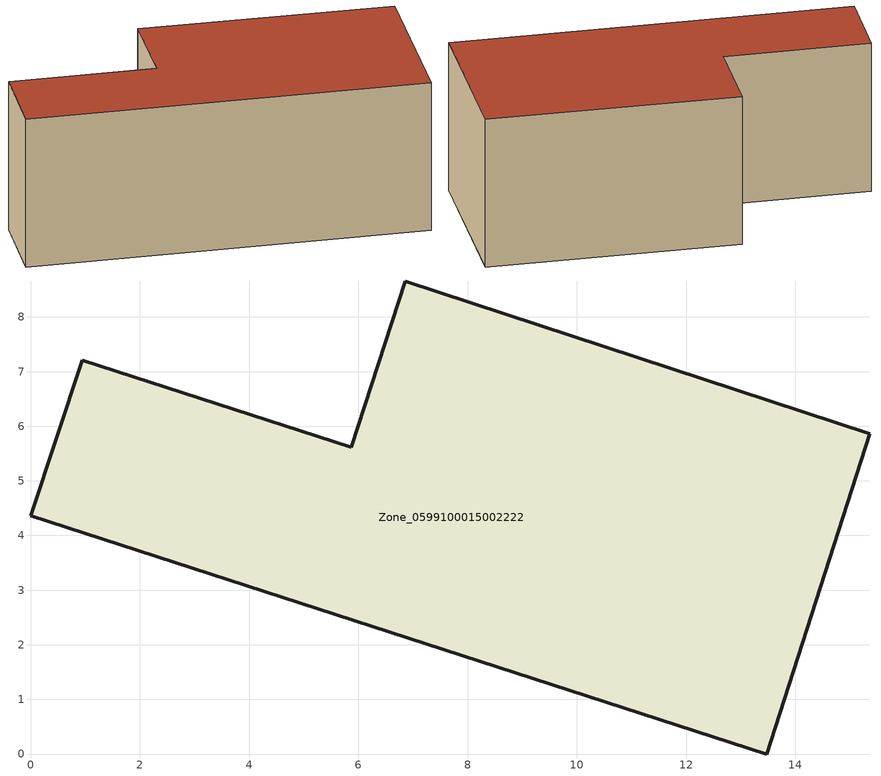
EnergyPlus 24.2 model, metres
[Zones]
Zone_0599100015002222
 floor ground (C_G): 13.48,0 0,4.36 0.95,7.21 5.88,5.62 6.86,8.66 15.37,5.86 z0.78
 wall outside (C_F): 13.48,0 15.37,5.86 6.86,8.66 5.88,5.62 0.95,7.21 0,4.36 13.48,0 z0.78:6.39
 roof outside (C_R): 0,4.36 13.48,0 15.37,5.86 6.86,8.66 5.88,5.62 0.95,7.21 z6.39
[BUILDING]
Pand.0599100015002222: North Axis=0; Terrain=City; Loads Convergence Tolerance Value=0.04; Temperature Convergence Tolerance Value=0.4; Solar Distribution=FullExterior; Maximum Number of Warmup Days=25; Minimum Number of Warmup Days=1
[Site:Location]
Rotterdam.The.Hague.AP_ZH_NLD Design_Conditions: Latitude=51.96; Longitude=4.45; Time Zone=1; Elevation=-4.5
[SITE:GROUNDTEMPERATURE:BUILDINGSURFACE]
18, 18, 18, 18, 18, 18, 18, 18, 18, 18, 18, 18
[MATERIAL] Thermal Absorptance=0.9; Solar Absorptance=0.7; Visible Absorptance=0.7
Name | Roughness | Thickness | Conductivity | Density | Specific Heat
G.TI.1965-1974 | MediumSmooth | 0.15 | 0.882353 | 540 | 1210
F.TI.1965-1974 | Rough | 0.3 | 0.697674 | 1920 | 840
R.TI.1965-1974 | MediumRough | 0.2 | 0.232558 | 1500 | 1000
[CONSTRUCTION]
C_G: G.TI.1965-1974
C_F: F.TI.1965-1974
C_R: R.TI.1965-1974
[ZONE]
Zone_0599100015002222: Type=1; Multiplier=1; Ceiling Height=Autocalculate; Volume=Autocalculate; Floor Area=autocalculate; Part of Total Floor Area=Yes
[ZONEINFILTRATION:DESIGNFLOWRATE]
Infil_Zone_0599100015002222: Zone or ZoneList or Space or SpaceList=Zone_0599100015002222; Schedule=AlwaysOn; Design Flow Rate Calculation Method=Flow/Area; Flow Rate per Floor Area=0.003; Constant Term Coefficient=1; Temperature Term Coefficient=0; Velocity Term Coefficient=0; Velocity Squared Term Coefficient=0
[HVACTEMPLATE:ZONE:IDEALLOADSAIRSYSTEM]
Zone_0599100015002222: Maximum Heating Supply Air Temperature=50; Minimum Cooling Supply Air Temperature=13; Maximum Heating Supply Air Humidity Ratio=0.0156; Minimum Cooling Supply Air Humidity Ratio=0.0077; Heating Limit=NoLimit; Cooling Limit=NoLimit; Dehumidification Control Type=ConstantSensibleHeatRatio; Cooling Sensible Heat Ratio=0.7; Dehumidification Setpoint=60; Humidification Control Type=None; Humidification Setpoint=30; Outdoor Air Method=None; Outdoor Air Flow Rate per Person=0.00944; Outdoor Air Flow Rate per Zone Floor Area=0; Outdoor Air Flow Rate per Zone=0; Demand Controlled Ventilation Type=None; Outdoor Air Economizer Type=NoEconomizer; Heat Recovery Type=None; Sensible Heat Recovery Effectiveness=0.7; Latent Heat Recovery Effectiveness=0.65
[ZONECONTROL:THERMOSTAT]
ThermostatControl_Zone_0599100015002222: Zone or ZoneList=Zone_0599100015002222; Control Type Schedule=DualSetpointControlType; Control 1=Thermostat_Zone_0599100015002222; Temperature Difference Between Cutout And Setpoint=0
[THERMOSTATSETPOINT:DUALSETPOINT]
Thermostat_Zone_0599100015002222: Heating Setpoint Temperature Schedule=HeatingSetpoint_Zone_0599100015002222; Cooling Setpoint Temperature Schedule=CoolingSetpoint_Zone_0599100015002222
[SCHEDULE:COMPACT]
HeatingSetpoint_Zone_0599100015002222: Through: 12/31, For: AllDays, Until: 24:00, 21
CoolingSetpoint_Zone_0599100015002222: Through: 12/31, For: AllDays, Until: 24:00, 24
DualSetpointControlType: Through: 12/31, For: AllDays, Until: 24:00, 4
AlwaysOn: Through: 12/31, For: AllDays, Until: 24:00, 1
